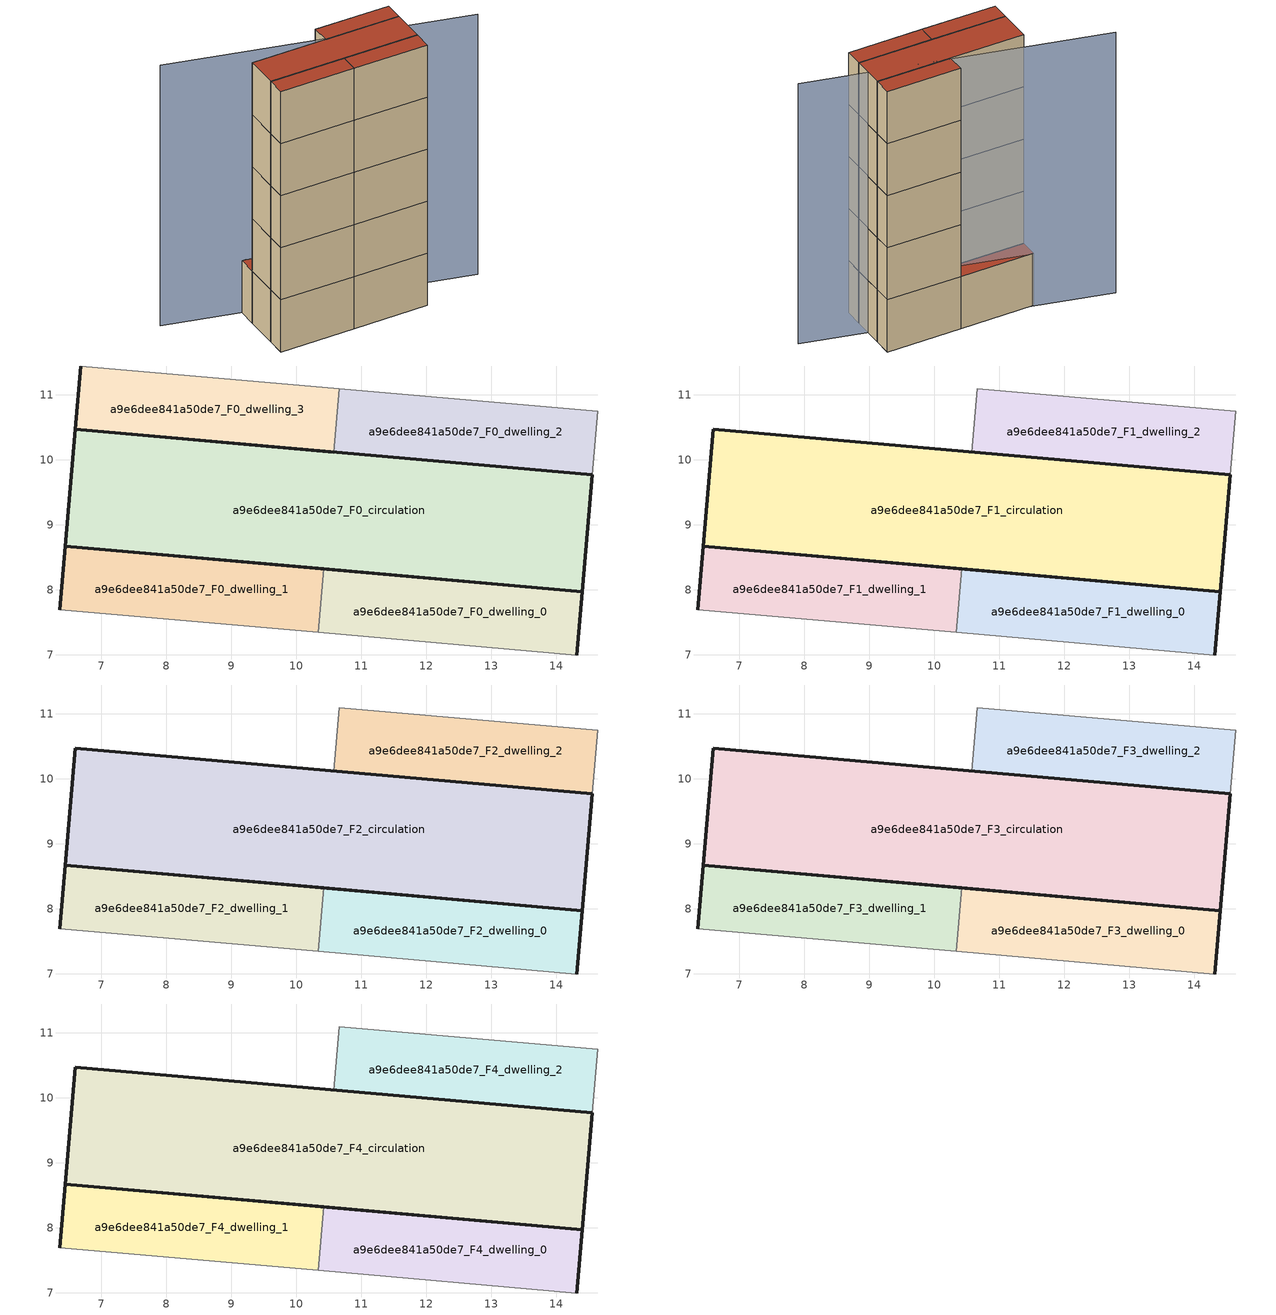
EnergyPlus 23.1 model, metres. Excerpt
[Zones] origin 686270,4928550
a9e6dee841a50de7_F0_dwelling_0
 floor ground (EU_floor_Construction): 14.39,7.97 14.31,7 10.33,7.35 10.42,8.32 z0
 wall outside (EU_wall_Construction): 14.31,7 14.39,7.97 10.42,8.32 z0:3
 wall adiabatic (EU_wall_Construction): 10.33,7.35 14.31,7 z0:3
 wall to a9e6dee841a50de7_F0_dwelling_1 (EU_wall_Construction): 10.42,8.32 10.33,7.35 z0:3
a9e6dee841a50de7_F0_dwelling_1
 floor ground (EU_floor_Construction): 10.42,8.32 10.33,7.35 6.36,7.7 6.44,8.67 z0
 wall outside (EU_wall_Construction): 10.42,8.32 6.44,8.67 6.36,7.7 z0:3
 wall adiabatic (EU_wall_Construction): 6.36,7.7 10.33,7.35 z0:3
a9e6dee841a50de7_F0_dwelling_2
 floor ground (EU_floor_Construction): 14.64,10.74 14.55,9.77 10.58,10.12 10.66,11.09 z0
 wall adiabatic (EU_wall_Construction): 10.58,10.12 14.55,9.77 14.64,10.74 10.66,11.09 z0:3
 wall to a9e6dee841a50de7_F0_dwelling_3 (EU_wall_Construction): 10.66,11.09 10.58,10.12 z0:3
a9e6dee841a50de7_F0_dwelling_3
 floor ground (EU_floor_Construction): 10.66,11.09 10.58,10.12 6.6,10.47 6.69,11.44 z0
 wall outside (EU_wall_Construction): 6.69,11.44 6.6,10.47 10.58,10.12 z0:3
 wall adiabatic (EU_wall_Construction): 10.66,11.09 6.69,11.44 z0:3
 roof outside (EU_roof_Construction): 10.58,10.12 10.66,11.09 6.69,11.44 6.6,10.47 z3
a9e6dee841a50de7_F0_circulation
 floor ground (EU_floor_Construction): 14.55,9.77 14.39,7.97 6.44,8.67 6.6,10.47 z0
 wall outside (EU_wall_Construction): 6.6,10.47 6.44,8.67 14.39,7.97 14.55,9.77 6.6,10.47 z0:3
a9e6dee841a50de7_F1_dwelling_0
 floor to a9e6dee841a50de7_F0_dwelling_0 (EU_floor_Construction): 14.39,7.97 14.31,7 10.33,7.35 10.42,8.32 z3
 wall outside (EU_wall_Construction): 14.31,7 14.39,7.97 10.42,8.32 z3:6
 wall adiabatic (EU_wall_Construction): 10.33,7.35 14.31,7 z3:6
 wall to a9e6dee841a50de7_F1_dwelling_1 (EU_wall_Construction): 10.42,8.32 10.33,7.35 z3:6
a9e6dee841a50de7_F1_dwelling_1
 floor to a9e6dee841a50de7_F0_dwelling_1 (EU_floor_Construction): 10.42,8.32 10.33,7.35 6.36,7.7 6.44,8.67 z3
 wall outside (EU_wall_Construction): 10.42,8.32 6.44,8.67 6.36,7.7 z3:6
 wall adiabatic (EU_wall_Construction): 6.36,7.7 10.33,7.35 z3:6
a9e6dee841a50de7_F1_dwelling_2
 floor to a9e6dee841a50de7_F0_dwelling_2 (EU_floor_Construction): 14.64,10.74 14.55,9.77 10.58,10.12 10.66,11.09 z3
 wall adiabatic (EU_wall_Construction): 14.64,10.74 10.66,11.09 10.58,10.12 14.55,9.77 14.64,10.74 z3:6
a9e6dee841a50de7_F1_circulation
 floor to a9e6dee841a50de7_F0_circulation (EU_floor_Construction): 14.55,9.77 14.39,7.97 6.44,8.67 6.6,10.47 z3
 wall outside (EU_wall_Construction): 6.6,10.47 6.44,8.67 14.39,7.97 14.55,9.77 6.6,10.47 z3:6
a9e6dee841a50de7_F2_dwelling_0
 floor to a9e6dee841a50de7_F1_dwelling_0 (EU_floor_Construction): 14.39,7.97 14.31,7 10.33,7.35 10.42,8.32 z6
 wall outside (EU_wall_Construction): 14.31,7 14.39,7.97 10.42,8.32 z6:9
 wall adiabatic (EU_wall_Construction): 10.33,7.35 14.31,7 z6:9
 wall to a9e6dee841a50de7_F2_dwelling_1 (EU_wall_Construction): 10.42,8.32 10.33,7.35 z6:9
a9e6dee841a50de7_F2_dwelling_1
 floor to a9e6dee841a50de7_F1_dwelling_1 (EU_floor_Construction): 10.42,8.32 10.33,7.35 6.36,7.7 6.44,8.67 z6
 wall outside (EU_wall_Construction): 10.42,8.32 6.44,8.67 6.36,7.7 z6:9
 wall adiabatic (EU_wall_Construction): 6.36,7.7 10.33,7.35 z6:9
a9e6dee841a50de7_F2_dwelling_2
 floor to a9e6dee841a50de7_F1_dwelling_2 (EU_floor_Construction): 14.64,10.74 14.55,9.77 10.58,10.12 10.66,11.09 z6
 wall adiabatic (EU_wall_Construction): 14.64,10.74 10.66,11.09 10.58,10.12 14.55,9.77 14.64,10.74 z6:9
a9e6dee841a50de7_F2_circulation
 floor to a9e6dee841a50de7_F1_circulation (EU_floor_Construction): 14.55,9.77 14.39,7.97 6.44,8.67 6.6,10.47 z6
 wall outside (EU_wall_Construction): 6.6,10.47 6.44,8.67 14.39,7.97 14.55,9.77 6.6,10.47 z6:9
a9e6dee841a50de7_F3_dwelling_0
 floor to a9e6dee841a50de7_F2_dwelling_0 (EU_floor_Construction): 14.39,7.97 14.31,7 10.33,7.35 10.42,8.32 z9
 wall outside (EU_wall_Construction): 14.31,7 14.39,7.97 10.42,8.32 z9:12
 wall adiabatic (EU_wall_Construction): 10.33,7.35 14.31,7 z9:12
 wall to a9e6dee841a50de7_F3_dwelling_1 (EU_wall_Construction): 10.42,8.32 10.33,7.35 z9:12
a9e6dee841a50de7_F3_dwelling_1
 floor to a9e6dee841a50de7_F2_dwelling_1 (EU_floor_Construction): 10.42,8.32 10.33,7.35 6.36,7.7 6.44,8.67 z9
 wall outside (EU_wall_Construction): 10.42,8.32 6.44,8.67 6.36,7.7 z9:12
 wall adiabatic (EU_wall_Construction): 6.36,7.7 10.33,7.35 z9:12
a9e6dee841a50de7_F3_dwelling_2
 floor to a9e6dee841a50de7_F2_dwelling_2 (EU_floor_Construction): 14.64,10.74 14.55,9.77 10.58,10.12 10.66,11.09 z9
 wall adiabatic (EU_wall_Construction): 14.64,10.74 10.66,11.09 10.58,10.12 14.55,9.77 14.64,10.74 z9:12
a9e6dee841a50de7_F3_circulation
 floor to a9e6dee841a50de7_F2_circulation (EU_floor_Construction): 14.55,9.77 14.39,7.97 6.44,8.67 6.6,10.47 z9
 wall outside (EU_wall_Construction): 6.6,10.47 6.44,8.67 14.39,7.97 14.55,9.77 6.6,10.47 z9:12
a9e6dee841a50de7_F4_dwelling_0
 floor to a9e6dee841a50de7_F3_dwelling_0 (EU_floor_Construction): 14.39,7.97 14.31,7 10.33,7.35 10.42,8.32 z12
 wall outside (EU_wall_Construction): 14.31,7 14.39,7.97 10.42,8.32 z12:15
 wall adiabatic (EU_wall_Construction): 10.33,7.35 14.31,7 z12:15
 wall to a9e6dee841a50de7_F4_dwelling_1 (EU_wall_Construction): 10.42,8.32 10.33,7.35 z12:15
 roof outside (EU_roof_Construction): 14.31,7 14.39,7.97 10.42,8.32 10.33,7.35 z15
a9e6dee841a50de7_F4_dwelling_1
 floor to a9e6dee841a50de7_F3_dwelling_1 (EU_floor_Construction): 10.42,8.32 10.33,7.35 6.36,7.7 6.44,8.67 z12
 wall outside (EU_wall_Construction): 10.42,8.32 6.44,8.67 6.36,7.7 z12:15
 wall adiabatic (EU_wall_Construction): 6.36,7.7 10.33,7.35 z12:15
 roof outside (EU_roof_Construction): 10.33,7.35 10.42,8.32 6.44,8.67 6.36,7.7 z15
a9e6dee841a50de7_F4_dwelling_2
 floor to a9e6dee841a50de7_F3_dwelling_2 (EU_floor_Construction): 14.64,10.74 14.55,9.77 10.58,10.12 10.66,11.09 z12
 wall adiabatic (EU_wall_Construction): 14.64,10.74 10.66,11.09 10.58,10.12 14.55,9.77 14.64,10.74 z12:15
 roof outside (EU_roof_Construction): 14.55,9.77 14.64,10.74 10.66,11.09 10.58,10.12 z15
a9e6dee841a50de7_F4_circulation
 floor to a9e6dee841a50de7_F3_circulation (EU_floor_Construction): 14.55,9.77 14.39,7.97 6.44,8.67 6.6,10.47 z12
 wall outside (EU_wall_Construction): 6.6,10.47 6.44,8.67 14.39,7.97 14.55,9.77 6.6,10.47 z12:15
 roof outside (EU_roof_Construction): 14.39,7.97 14.55,9.77 6.6,10.47 6.44,8.67 z15
shading: 17.74,7.8 2.88,12.75 z0:15
[Building]
EU S2 Campaign: North Axis=0; Terrain=City; Solar Distribution=FullExterior
[Site:Location]
Bologna: Latitude=44.5; Longitude=11.25; Time Zone=1; Elevation=37
[SizingPeriod:WeatherFileDays]
AnnualSizingPeriod: Begin Month=1; Begin Day of Month=1; End Month=12; End Day of Month=31; Day of Week for Start Day=Monday; Use Weather File Daylight Saving Period=No; Use Weather File Rain and Snow Indicators=No
[MATERIAL]
EU_InternalMass_Material: Roughness=MediumRough; Thickness=0.1; Conductivity=1; Density=1800; Specific Heat=900; Thermal Absorptance=0.9; Solar Absorptance=0.7; Visible Absorptance=0.7
[MATERIAL:NOMASS] Roughness=MediumRough; Thermal Absorptance=0.9; Solar Absorptance=0.7; Visible Absorptance=0.7
Name | Thermal Resistance
EU_wall_NoMass | 0.905828
EU_roof_NoMass | 0.37593
EU_floor_NoMass | 0.67114
[CONSTRUCTION]
EU_wall_Construction: EU_wall_NoMass
EU_roof_Construction: EU_roof_NoMass
EU_floor_Construction: EU_floor_NoMass
EU_InternalMass_Construction: EU_InternalMass_Material
[ZONE] Type=1; Multiplier=1; Ceiling Height=autocalculate; Floor Area=autocalculate; Part of Total Floor Area=Yes
Name | Volume
a9e6dee841a50de7_F0_dwelling_0; a9e6dee841a50de7_F1_dwelling_0; a9e6dee841a50de7_F2_dwelling_0; a9e6dee841a50de7_F3_dwelling_0; a9e6dee841a50de7_F4_dwelling_0 | 11.729
a9e6dee841a50de7_F0_dwelling_1; a9e6dee841a50de7_F1_dwelling_1; a9e6dee841a50de7_F2_dwelling_1; a9e6dee841a50de7_F3_dwelling_1; a9e6dee841a50de7_F4_dwelling_1 | 11.7275
a9e6dee841a50de7_F0_dwelling_2; a9e6dee841a50de7_F1_dwelling_2; a9e6dee841a50de7_F2_dwelling_2; a9e6dee841a50de7_F3_dwelling_2; a9e6dee841a50de7_F4_dwelling_2; a9e6dee841a50de7_F0_dwelling_3 | 11.7283
a9e6dee841a50de7_F0_circulation; a9e6dee841a50de7_F1_circulation; a9e6dee841a50de7_F2_circulation; a9e6dee841a50de7_F3_circulation; a9e6dee841a50de7_F4_circulation | 43.1001
[INTERNALMASS] Construction=EU_InternalMass_Construction
Name | Zone or ZoneList | Surface Area
a9e6dee841a50de7_F0_dwelling_0_EU_InternalMass | a9e6dee841a50de7_F0_dwelling_0 | 3.90964
a9e6dee841a50de7_F0_dwelling_1_EU_InternalMass | a9e6dee841a50de7_F0_dwelling_1 | 3.90964
a9e6dee841a50de7_F0_dwelling_2_EU_InternalMass | a9e6dee841a50de7_F0_dwelling_2 | 3.90964
a9e6dee841a50de7_F0_dwelling_3_EU_InternalMass | a9e6dee841a50de7_F0_dwelling_3 | 3.90964
a9e6dee841a50de7_F1_dwelling_0_EU_InternalMass | a9e6dee841a50de7_F1_dwelling_0 | 3.90964
a9e6dee841a50de7_F1_dwelling_1_EU_InternalMass | a9e6dee841a50de7_F1_dwelling_1 | 3.90964
a9e6dee841a50de7_F1_dwelling_2_EU_InternalMass | a9e6dee841a50de7_F1_dwelling_2 | 7.81927
a9e6dee841a50de7_F2_dwelling_0_EU_InternalMass | a9e6dee841a50de7_F2_dwelling_0 | 3.90964
a9e6dee841a50de7_F2_dwelling_1_EU_InternalMass | a9e6dee841a50de7_F2_dwelling_1 | 3.90964
a9e6dee841a50de7_F2_dwelling_2_EU_InternalMass | a9e6dee841a50de7_F2_dwelling_2 | 7.81927
a9e6dee841a50de7_F3_dwelling_0_EU_InternalMass | a9e6dee841a50de7_F3_dwelling_0 | 3.90964
a9e6dee841a50de7_F3_dwelling_1_EU_InternalMass | a9e6dee841a50de7_F3_dwelling_1 | 3.90964
a9e6dee841a50de7_F3_dwelling_2_EU_InternalMass | a9e6dee841a50de7_F3_dwelling_2 | 7.81927
a9e6dee841a50de7_F4_dwelling_0_EU_InternalMass | a9e6dee841a50de7_F4_dwelling_0 | 3.90964
a9e6dee841a50de7_F4_dwelling_1_EU_InternalMass | a9e6dee841a50de7_F4_dwelling_1 | 3.90964
a9e6dee841a50de7_F4_dwelling_2_EU_InternalMass | a9e6dee841a50de7_F4_dwelling_2 | 7.81927
[OTHEREQUIPMENT] Fuel Type=Electricity; Design Level Calculation Method=Watts/Area; Power per Zone Floor Area=1; Fraction Latent=0; Fraction Radiant=0; Fraction Lost=0; Carbon Dioxide Generation Rate=0; EndUse Subcategory=EU_Step8_InternalGains
Name | Zone or ZoneList or Space or SpaceList | Schedule
EU_Step8_InternalGain_a9e6dee841a50de7_F0_dwelling_0_f000 | a9e6dee841a50de7_F0_dwelling_0 | EU_Step8_GainSchedule_a9e6dee841a50de7_F0_dwelling_0_f000
EU_Step8_InternalGain_a9e6dee841a50de7_F0_dwelling_1_f000 | a9e6dee841a50de7_F0_dwelling_1 | EU_Step8_GainSchedule_a9e6dee841a50de7_F0_dwelling_1_f000
EU_Step8_InternalGain_a9e6dee841a50de7_F0_dwelling_2_f000 | a9e6dee841a50de7_F0_dwelling_2 | EU_Step8_GainSchedule_a9e6dee841a50de7_F0_dwelling_2_f000
EU_Step8_InternalGain_a9e6dee841a50de7_F0_dwelling_3_f000 | a9e6dee841a50de7_F0_dwelling_3 | EU_Step8_GainSchedule_a9e6dee841a50de7_F0_dwelling_3_f000
EU_Step8_InternalGain_a9e6dee841a50de7_F1_dwelling_0_f000 | a9e6dee841a50de7_F1_dwelling_0 | EU_Step8_GainSchedule_a9e6dee841a50de7_F1_dwelling_0_f000
EU_Step8_InternalGain_a9e6dee841a50de7_F1_dwelling_1_f000 | a9e6dee841a50de7_F1_dwelling_1 | EU_Step8_GainSchedule_a9e6dee841a50de7_F1_dwelling_1_f000
EU_Step8_InternalGain_a9e6dee841a50de7_F1_dwelling_2_f000 | a9e6dee841a50de7_F1_dwelling_2 | EU_Step8_GainSchedule_a9e6dee841a50de7_F1_dwelling_2_f000
EU_Step8_InternalGain_a9e6dee841a50de7_F2_dwelling_0_f000 | a9e6dee841a50de7_F2_dwelling_0 | EU_Step8_GainSchedule_a9e6dee841a50de7_F2_dwelling_0_f000
EU_Step8_InternalGain_a9e6dee841a50de7_F2_dwelling_1_f000 | a9e6dee841a50de7_F2_dwelling_1 | EU_Step8_GainSchedule_a9e6dee841a50de7_F2_dwelling_1_f000
EU_Step8_InternalGain_a9e6dee841a50de7_F2_dwelling_2_f000 | a9e6dee841a50de7_F2_dwelling_2 | EU_Step8_GainSchedule_a9e6dee841a50de7_F2_dwelling_2_f000
EU_Step8_InternalGain_a9e6dee841a50de7_F3_dwelling_0_f000 | a9e6dee841a50de7_F3_dwelling_0 | EU_Step8_GainSchedule_a9e6dee841a50de7_F3_dwelling_0_f000
EU_Step8_InternalGain_a9e6dee841a50de7_F3_dwelling_1_f000 | a9e6dee841a50de7_F3_dwelling_1 | EU_Step8_GainSchedule_a9e6dee841a50de7_F3_dwelling_1_f000
EU_Step8_InternalGain_a9e6dee841a50de7_F3_dwelling_2_f000 | a9e6dee841a50de7_F3_dwelling_2 | EU_Step8_GainSchedule_a9e6dee841a50de7_F3_dwelling_2_f000
EU_Step8_InternalGain_a9e6dee841a50de7_F4_dwelling_0_f000 | a9e6dee841a50de7_F4_dwelling_0 | EU_Step8_GainSchedule_a9e6dee841a50de7_F4_dwelling_0_f000
EU_Step8_InternalGain_a9e6dee841a50de7_F4_dwelling_1_f000 | a9e6dee841a50de7_F4_dwelling_1 | EU_Step8_GainSchedule_a9e6dee841a50de7_F4_dwelling_1_f000
EU_Step8_InternalGain_a9e6dee841a50de7_F4_dwelling_2_f000 | a9e6dee841a50de7_F4_dwelling_2 | EU_Step8_GainSchedule_a9e6dee841a50de7_F4_dwelling_2_f000
[ZONEINFILTRATION:DESIGNFLOWRATE] Schedule=EU_AlwaysOn; Design Flow Rate Calculation Method=Flow/Area; Flow Rate per Floor Area=0.0005; Constant Term Coefficient=1; Temperature Term Coefficient=0; Velocity Term Coefficient=0; Velocity Squared Term Coefficient=0
Name | Zone or ZoneList or Space or SpaceList
EU_Circulation_Infiltration_a9e6dee841a50de7_F0_circulation | a9e6dee841a50de7_F0_circulation
EU_Circulation_Infiltration_a9e6dee841a50de7_F1_circulation | a9e6dee841a50de7_F1_circulation
EU_Circulation_Infiltration_a9e6dee841a50de7_F2_circulation | a9e6dee841a50de7_F2_circulation
EU_Circulation_Infiltration_a9e6dee841a50de7_F3_circulation | a9e6dee841a50de7_F3_circulation
EU_Circulation_Infiltration_a9e6dee841a50de7_F4_circulation | a9e6dee841a50de7_F4_circulation
[ZONEVENTILATION:DESIGNFLOWRATE] Schedule=EU_AlwaysOn; Design Flow Rate Calculation Method=AirChanges/Hour; Air Changes per Hour=0.73129; Ventilation Type=Natural; Fan Pressure Rise=0; Fan Total Efficiency=1; Constant Term Coefficient=1; Temperature Term Coefficient=0; Velocity Term Coefficient=0; Velocity Squared Term Coefficient=0; Minimum Indoor Temperature=-100; Maximum Indoor Temperature=100; Delta Temperature=-100; Minimum Outdoor Temperature=-100; Maximum Outdoor Temperature=100; Maximum Wind Speed=40
Name | Zone or ZoneList or Space or SpaceList
EU_ConstantAir_a9e6dee841a50de7_F0_dwelling_0 | a9e6dee841a50de7_F0_dwelling_0
EU_ConstantAir_a9e6dee841a50de7_F0_dwelling_1 | a9e6dee841a50de7_F0_dwelling_1
EU_ConstantAir_a9e6dee841a50de7_F0_dwelling_2 | a9e6dee841a50de7_F0_dwelling_2
EU_ConstantAir_a9e6dee841a50de7_F0_dwelling_3 | a9e6dee841a50de7_F0_dwelling_3
EU_ConstantAir_a9e6dee841a50de7_F1_dwelling_0 | a9e6dee841a50de7_F1_dwelling_0
EU_ConstantAir_a9e6dee841a50de7_F1_dwelling_1 | a9e6dee841a50de7_F1_dwelling_1
EU_ConstantAir_a9e6dee841a50de7_F1_dwelling_2 | a9e6dee841a50de7_F1_dwelling_2
EU_ConstantAir_a9e6dee841a50de7_F2_dwelling_0 | a9e6dee841a50de7_F2_dwelling_0
EU_ConstantAir_a9e6dee841a50de7_F2_dwelling_1 | a9e6dee841a50de7_F2_dwelling_1
EU_ConstantAir_a9e6dee841a50de7_F2_dwelling_2 | a9e6dee841a50de7_F2_dwelling_2
EU_ConstantAir_a9e6dee841a50de7_F3_dwelling_0 | a9e6dee841a50de7_F3_dwelling_0
EU_ConstantAir_a9e6dee841a50de7_F3_dwelling_1 | a9e6dee841a50de7_F3_dwelling_1
EU_ConstantAir_a9e6dee841a50de7_F3_dwelling_2 | a9e6dee841a50de7_F3_dwelling_2
EU_ConstantAir_a9e6dee841a50de7_F4_dwelling_0 | a9e6dee841a50de7_F4_dwelling_0
EU_ConstantAir_a9e6dee841a50de7_F4_dwelling_1 | a9e6dee841a50de7_F4_dwelling_1
EU_ConstantAir_a9e6dee841a50de7_F4_dwelling_2 | a9e6dee841a50de7_F4_dwelling_2
[HVACTEMPLATE:THERMOSTAT] Constant Heating Setpoint=20; Constant Cooling Setpoint=50
EU_HeatOnly_a9e6dee841a50de7_F0_dwelling_0; EU_HeatOnly_a9e6dee841a50de7_F0_dwelling_1; EU_HeatOnly_a9e6dee841a50de7_F0_dwelling_2; EU_HeatOnly_a9e6dee841a50de7_F0_dwelling_3; EU_HeatOnly_a9e6dee841a50de7_F1_dwelling_0; EU_HeatOnly_a9e6dee841a50de7_F1_dwelling_1; EU_HeatOnly_a9e6dee841a50de7_F1_dwelling_2; EU_HeatOnly_a9e6dee841a50de7_F2_dwelling_0; EU_HeatOnly_a9e6dee841a50de7_F2_dwelling_1; EU_HeatOnly_a9e6dee841a50de7_F2_dwelling_2; EU_HeatOnly_a9e6dee841a50de7_F3_dwelling_0; EU_HeatOnly_a9e6dee841a50de7_F3_dwelling_1; EU_HeatOnly_a9e6dee841a50de7_F3_dwelling_2; EU_HeatOnly_a9e6dee841a50de7_F4_dwelling_0; EU_HeatOnly_a9e6dee841a50de7_F4_dwelling_1; EU_HeatOnly_a9e6dee841a50de7_F4_dwelling_2
[HVACTEMPLATE:ZONE:IDEALLOADSAIRSYSTEM] System Availability Schedule=EU_AlwaysOn; Maximum Heating Supply Air Temperature=50; Minimum Cooling Supply Air Temperature=13; Maximum Heating Supply Air Humidity Ratio=0.0156; Minimum Cooling Supply Air Humidity Ratio=0.0077; Heating Limit=NoLimit; Cooling Limit=NoLimit; Heating Availability Schedule=EU_AlwaysOn; Cooling Availability Schedule=EU_CoolingOff; Dehumidification Control Type=ConstantSensibleHeatRatio; Cooling Sensible Heat Ratio=0.7; Dehumidification Setpoint=60; Humidification Control Type=None; Humidification Setpoint=30; Outdoor Air Method=None; Outdoor Air Flow Rate per Person=0.00944; Outdoor Air Flow Rate per Zone Floor Area=0; Outdoor Air Flow Rate per Zone=0; Demand Controlled Ventilation Type=None; Outdoor Air Economizer Type=NoEconomizer; Heat Recovery Type=None; Sensible Heat Recovery Effectiveness=0.7; Latent Heat Recovery Effectiveness=0.65
Name | Template Thermostat
a9e6dee841a50de7_F0_dwelling_0 | EU_HeatOnly_a9e6dee841a50de7_F0_dwelling_0
a9e6dee841a50de7_F0_dwelling_1 | EU_HeatOnly_a9e6dee841a50de7_F0_dwelling_1
a9e6dee841a50de7_F0_dwelling_2 | EU_HeatOnly_a9e6dee841a50de7_F0_dwelling_2
a9e6dee841a50de7_F0_dwelling_3 | EU_HeatOnly_a9e6dee841a50de7_F0_dwelling_3
a9e6dee841a50de7_F1_dwelling_0 | EU_HeatOnly_a9e6dee841a50de7_F1_dwelling_0
a9e6dee841a50de7_F1_dwelling_1 | EU_HeatOnly_a9e6dee841a50de7_F1_dwelling_1
a9e6dee841a50de7_F1_dwelling_2 | EU_HeatOnly_a9e6dee841a50de7_F1_dwelling_2
a9e6dee841a50de7_F2_dwelling_0 | EU_HeatOnly_a9e6dee841a50de7_F2_dwelling_0
a9e6dee841a50de7_F2_dwelling_1 | EU_HeatOnly_a9e6dee841a50de7_F2_dwelling_1
a9e6dee841a50de7_F2_dwelling_2 | EU_HeatOnly_a9e6dee841a50de7_F2_dwelling_2
a9e6dee841a50de7_F3_dwelling_0 | EU_HeatOnly_a9e6dee841a50de7_F3_dwelling_0
a9e6dee841a50de7_F3_dwelling_1 | EU_HeatOnly_a9e6dee841a50de7_F3_dwelling_1
a9e6dee841a50de7_F3_dwelling_2 | EU_HeatOnly_a9e6dee841a50de7_F3_dwelling_2
a9e6dee841a50de7_F4_dwelling_0 | EU_HeatOnly_a9e6dee841a50de7_F4_dwelling_0
a9e6dee841a50de7_F4_dwelling_1 | EU_HeatOnly_a9e6dee841a50de7_F4_dwelling_1
a9e6dee841a50de7_F4_dwelling_2 | EU_HeatOnly_a9e6dee841a50de7_F4_dwelling_2
[SIZING:ZONE] Zone Cooling Design Supply Air Temperature Input Method=SupplyAirTemperature; Zone Cooling Design Supply Air Temperature=13; Zone Heating Design Supply Air Temperature Input Method=SupplyAirTemperature; Zone Heating Design Supply Air Temperature=50; Zone Cooling Design Supply Air Humidity Ratio=0.008; Zone Heating Design Supply Air Humidity Ratio=0.008; Cooling Design Air Flow Method=DesignDay; Cooling Design Air Flow Rate=0; Cooling Minimum Air Flow per Zone Floor Area=0.000762; Cooling Minimum Air Flow=0; Cooling Minimum Air Flow Fraction=0.2; Heating Design Air Flow Method=DesignDay; Heating Design Air Flow Rate=0; Heating Maximum Air Flow per Zone Floor Area=0.002032; Heating Maximum Air Flow=0.141576; Heating Maximum Air Flow Fraction=0.3; Account for Dedicated Outdoor Air System=No; Dedicated Outdoor Air System Control Strategy=NeutralSupplyAir; Dedicated Outdoor Air Low Setpoint Temperature for Design=autosize; Dedicated Outdoor Air High Setpoint Temperature for Design=autosize; Zone Load Sizing Method=Sensible Load Only No Latent Load; Zone Latent Cooling Design Supply Air Humidity Ratio Input Method=HumidityRatioDifference; Zone Cooling Design Supply Air Humidity Ratio Difference=0.005; Zone Latent Heating Design Supply Air Humidity Ratio Input Method=HumidityRatioDifference; Zone Humidification Design Supply Air Humidity Ratio Difference=0.005
a9e6dee841a50de7_F0_dwelling_0; a9e6dee841a50de7_F0_dwelling_1; a9e6dee841a50de7_F0_dwelling_2; a9e6dee841a50de7_F0_dwelling_3; a9e6dee841a50de7_F1_dwelling_0; a9e6dee841a50de7_F1_dwelling_1; a9e6dee841a50de7_F1_dwelling_2; a9e6dee841a50de7_F2_dwelling_0; a9e6dee841a50de7_F2_dwelling_1; a9e6dee841a50de7_F2_dwelling_2; a9e6dee841a50de7_F3_dwelling_0; a9e6dee841a50de7_F3_dwelling_1; a9e6dee841a50de7_F3_dwelling_2; a9e6dee841a50de7_F4_dwelling_0; a9e6dee841a50de7_F4_dwelling_1; a9e6dee841a50de7_F4_dwelling_2
[SCHEDULE:CONSTANT]
Name | Hourly Value
EU_AlwaysOn | 1
EU_CoolingOff | 0
[SCHEDULE:FILE] Column Number=1; Rows to Skip at Top=0; Number of Hours of Data=8760; Column Separator=Comma; Interpolate to Timestep=No; Minutes per Item=60; Adjust Schedule for Daylight Savings=Yes
Name | File
EU_Step8_GainSchedule_a9e6dee841a50de7_F0_dwelling_0_f000 | ../../schedules/a9e6dee841a50de7/a9e6dee841a50de7_F0_dwelling_0_f000_gain.csv
EU_Step8_GainSchedule_a9e6dee841a50de7_F0_dwelling_1_f000 | ../../schedules/a9e6dee841a50de7/a9e6dee841a50de7_F0_dwelling_1_f000_gain.csv
EU_Step8_GainSchedule_a9e6dee841a50de7_F0_dwelling_2_f000 | ../../schedules/a9e6dee841a50de7/a9e6dee841a50de7_F0_dwelling_2_f000_gain.csv
EU_Step8_GainSchedule_a9e6dee841a50de7_F0_dwelling_3_f000 | ../../schedules/a9e6dee841a50de7/a9e6dee841a50de7_F0_dwelling_3_f000_gain.csv
EU_Step8_GainSchedule_a9e6dee841a50de7_F1_dwelling_0_f000 | ../../schedules/a9e6dee841a50de7/a9e6dee841a50de7_F1_dwelling_0_f000_gain.csv
EU_Step8_GainSchedule_a9e6dee841a50de7_F1_dwelling_1_f000 | ../../schedules/a9e6dee841a50de7/a9e6dee841a50de7_F1_dwelling_1_f000_gain.csv
EU_Step8_GainSchedule_a9e6dee841a50de7_F1_dwelling_2_f000 | ../../schedules/a9e6dee841a50de7/a9e6dee841a50de7_F1_dwelling_2_f000_gain.csv
EU_Step8_GainSchedule_a9e6dee841a50de7_F2_dwelling_0_f000 | ../../schedules/a9e6dee841a50de7/a9e6dee841a50de7_F2_dwelling_0_f000_gain.csv
EU_Step8_GainSchedule_a9e6dee841a50de7_F2_dwelling_1_f000 | ../../schedules/a9e6dee841a50de7/a9e6dee841a50de7_F2_dwelling_1_f000_gain.csv
EU_Step8_GainSchedule_a9e6dee841a50de7_F2_dwelling_2_f000 | ../../schedules/a9e6dee841a50de7/a9e6dee841a50de7_F2_dwelling_2_f000_gain.csv
EU_Step8_GainSchedule_a9e6dee841a50de7_F3_dwelling_0_f000 | ../../schedules/a9e6dee841a50de7/a9e6dee841a50de7_F3_dwelling_0_f000_gain.csv
EU_Step8_GainSchedule_a9e6dee841a50de7_F3_dwelling_1_f000 | ../../schedules/a9e6dee841a50de7/a9e6dee841a50de7_F3_dwelling_1_f000_gain.csv
EU_Step8_GainSchedule_a9e6dee841a50de7_F3_dwelling_2_f000 | ../../schedules/a9e6dee841a50de7/a9e6dee841a50de7_F3_dwelling_2_f000_gain.csv
EU_Step8_GainSchedule_a9e6dee841a50de7_F4_dwelling_0_f000 | ../../schedules/a9e6dee841a50de7/a9e6dee841a50de7_F4_dwelling_0_f000_gain.csv
EU_Step8_GainSchedule_a9e6dee841a50de7_F4_dwelling_1_f000 | ../../schedules/a9e6dee841a50de7/a9e6dee841a50de7_F4_dwelling_1_f000_gain.csv
EU_Step8_GainSchedule_a9e6dee841a50de7_F4_dwelling_2_f000 | ../../schedules/a9e6dee841a50de7/a9e6dee841a50de7_F4_dwelling_2_f000_gain.csv
